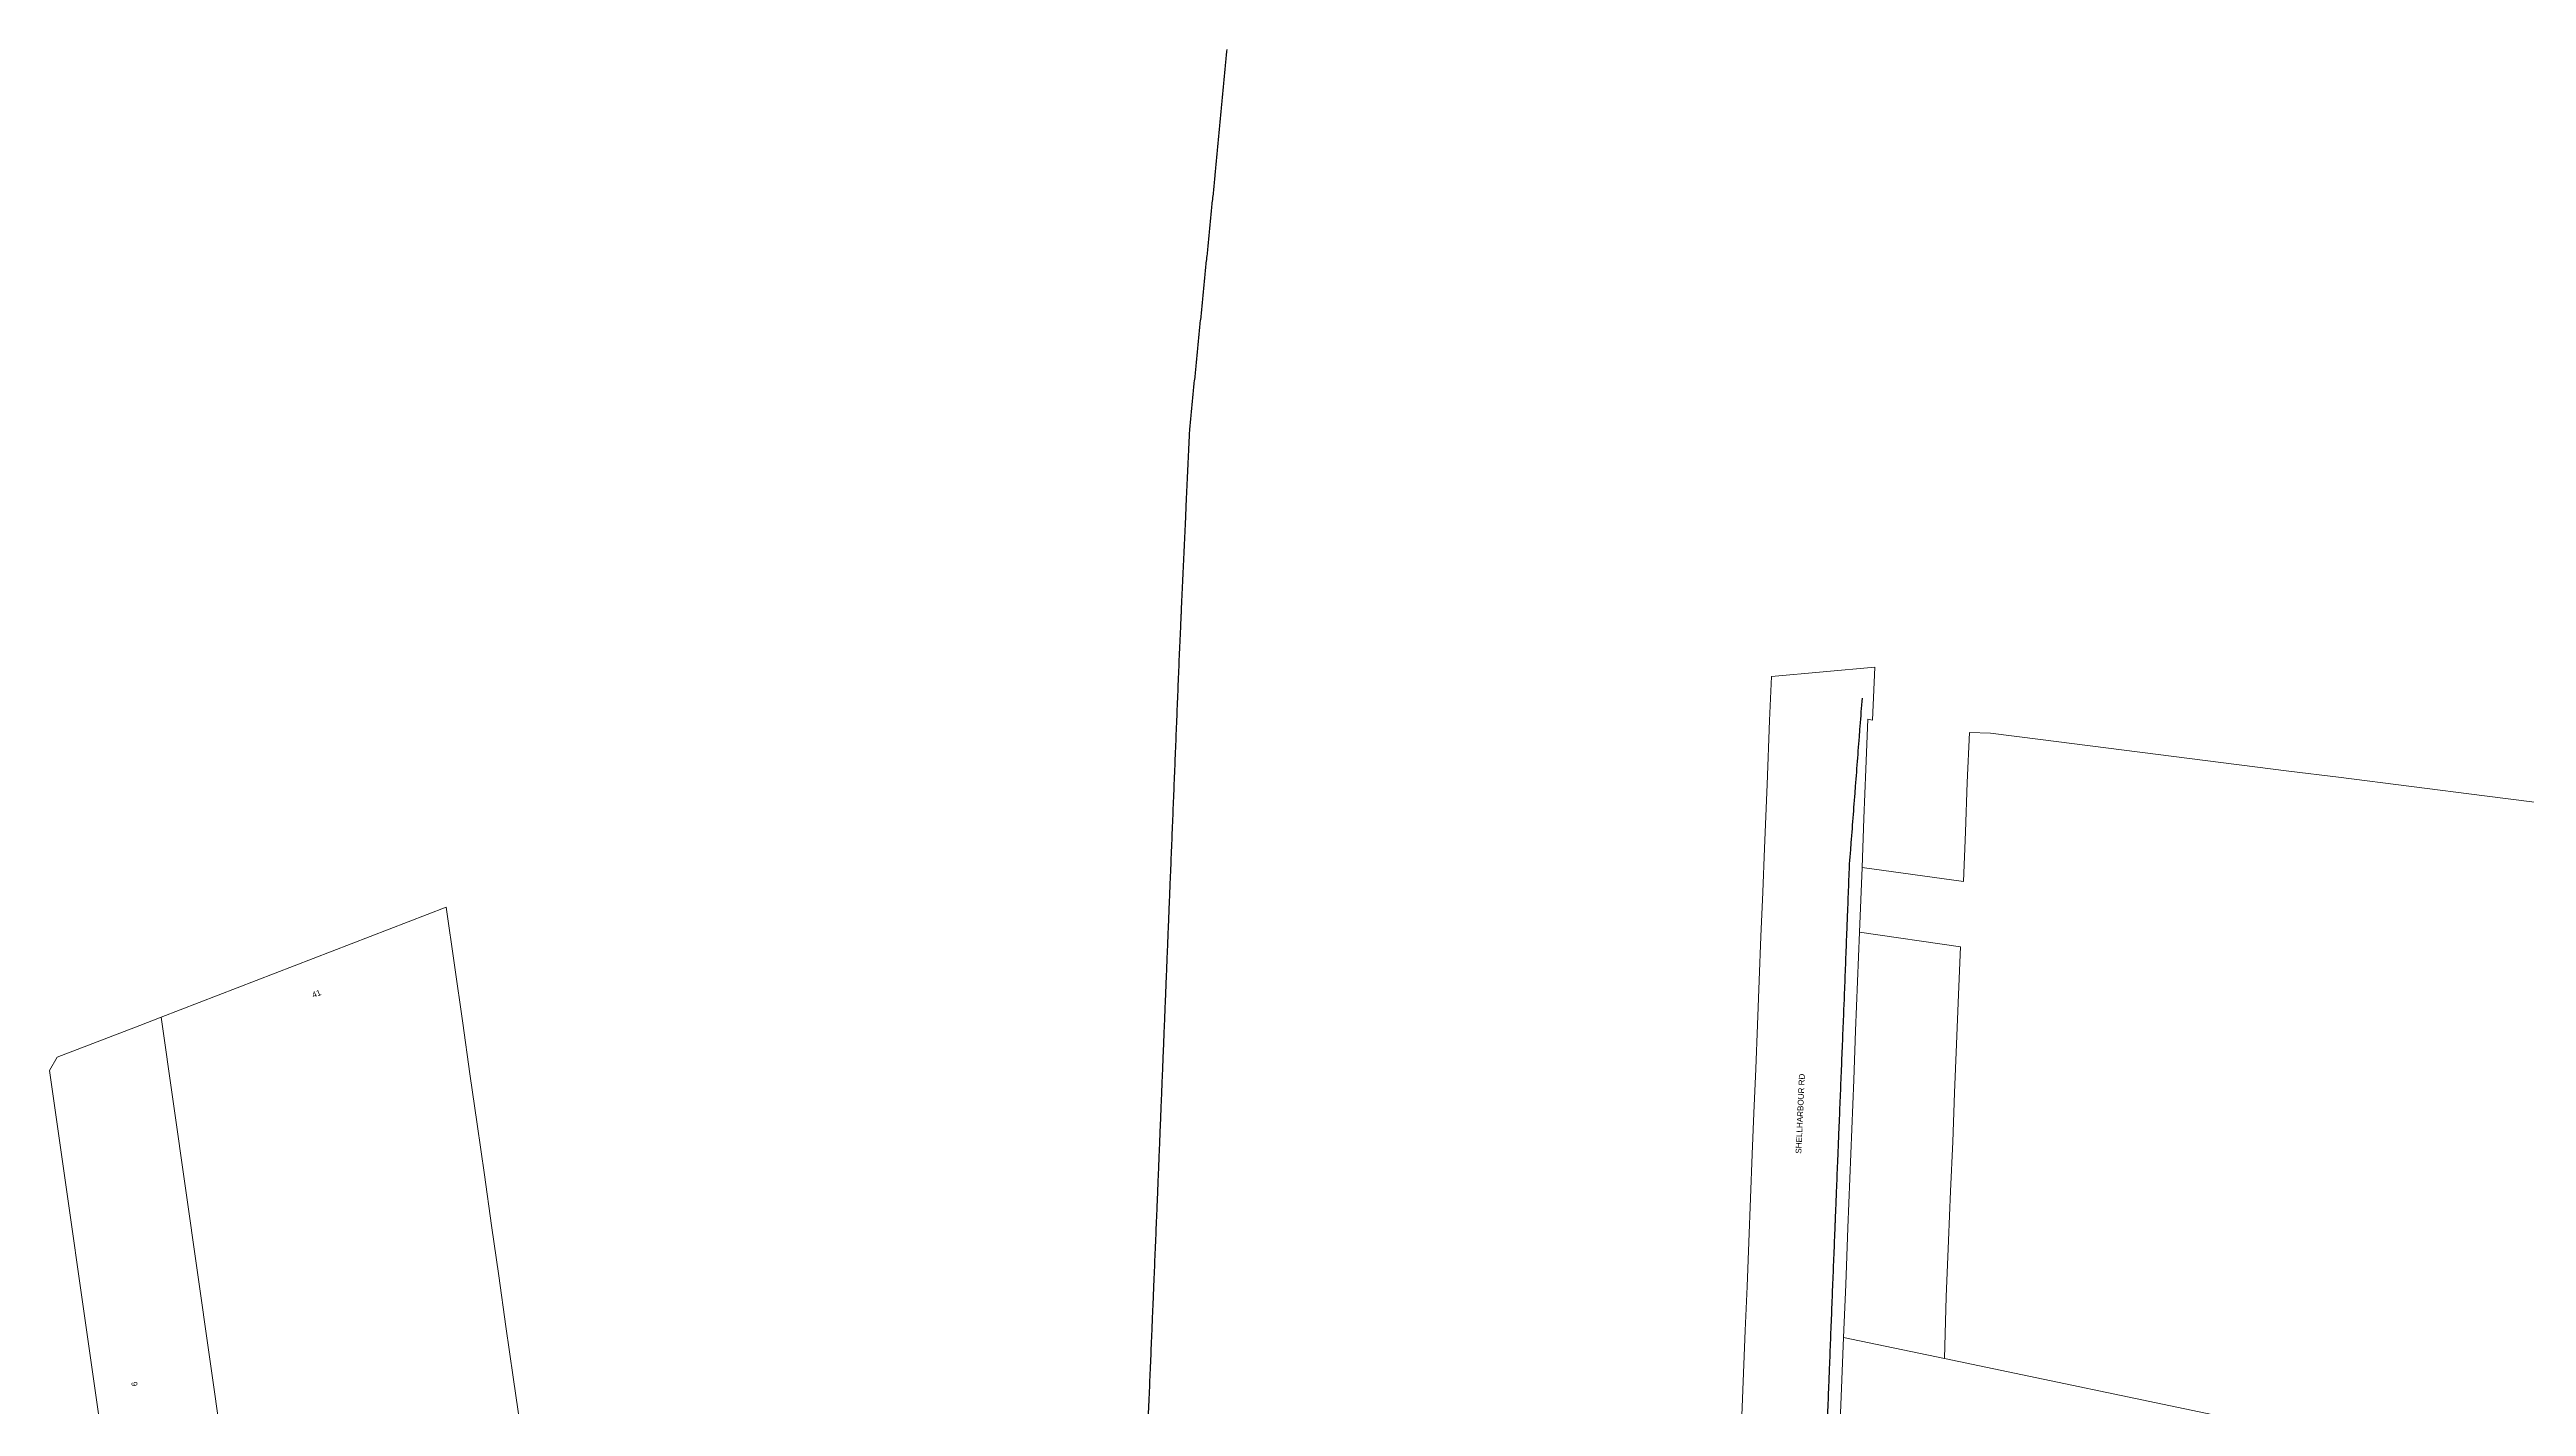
# Model space of a CAD drawing. Header units: metres. Extents: x 303026 to 304293, y 6173158 to 6174419.
# Drawn here: x 303082 to 303851, y 6173998 to 6174419 of the extents above; entities that cross this region are included whole.
import ezdxf

# ---------------------------------------------------------------- set-up
doc = ezdxf.new("R2010")
doc.units = ezdxf.units.M
doc.linetypes.add('Cable Exist OH', pattern=[1, 1, 0])
doc.layers.add('Cadastre Land Parcels_SP_EXT', color=9, linetype='Continuous', lineweight=5)
doc.layers.add('Cadastre Roads_SP_EXT', color=9, linetype='Continuous', lineweight=5)
doc.layers.add('Mains_HV_EXT', color=7, linetype='Continuous')
doc.layers.add('Mains_TR_EXT', color=7, linetype='Continuous')
doc.styles.get("Standard").update_dxf_attribs({"font": 'arial.ttf'})

msp = doc.modelspace()

# ---------------------------------------------------------------- linework, layer by layer
at = {"layer": 'Cadastre Land Parcels_SP_EXT', "linetype": 'Continuous'}
msp.add_lwpolyline([(303881.76, 6174181.8), (303837.76, 6174187.37), (303792.4, 6174193.12), (303776.98, 6174195.07), (303761.55, 6174197.03), (303746.12, 6174198.98), (303730.71, 6174200.94), (303715.29, 6174202.9), (303699.87, 6174204.86), (303684.44, 6174206.81), (303677.91, 6174207.08), (303677.21, 6174191.46), (303676.61, 6174176.23), (303676.01, 6174160.82), (303644.53, 6174165.11), (303643.76, 6174145.08), (303675.1, 6174140.48), (303674.51, 6174125.68), (303673.88, 6174110.24), (303673.28, 6174095.14), (303672.68, 6174079.91), (303672.02, 6174064.6), (303671.39, 6174049.36), (303670.65, 6174031.87), (303670.13, 6174012.65), (303760.06, 6173993.83)], dxfattribs=at)
for points in [[(303230.15, 6173939.26), (303235.02, 6173942.75), (303230.35, 6173975.54), (303228.12, 6173991.23), (303225.88, 6174006.93), (303223.65, 6174022.62), (303221.41, 6174038.31), (303219.18, 6174054.01), (303216.95, 6174069.7), (303214.71, 6174085.39), (303212.48, 6174101.08), (303210.24, 6174116.78), (303205.11, 6174152.8), (303116.59, 6174118.63), (303146.7, 6173907.06), (303230.15, 6173939.26)], [(303146.7, 6173907.06), (303116.59, 6174118.63), (303110.02, 6174116.1), (303084.4, 6174106.21), (303081.98, 6174102.09), (303097.97, 6173989.74), (303101.03, 6173968.25), (303111.24, 6173896.55), (303114.51, 6173894.63), (303146.7, 6173907.06)], [(303670.13, 6174012.66), (303638.81, 6174019.24), (303635.2, 6173927.64), (303634.29, 6173904.62), (303641.35, 6173859.77), (303694.55, 6173861.24), (303735.17, 6173862.36), (303757.69, 6173871.93), (303775.79, 6173892.72), (303806.36, 6173897.4), (303803.31, 6173907.51), (303793.88, 6173938.87), (303774.39, 6173977.51), (303770.12, 6173982.37), (303760.06, 6173993.83), (303670.13, 6174012.66)]]:
    msp.add_lwpolyline(points, close=True, dxfattribs=at)
at = {"layer": 'Cadastre Roads_SP_EXT', "linetype": 'Continuous'}
msp.add_lwpolyline([(303635.2, 6173927.64), (303638.81, 6174019.24), (303639.49, 6174035.66), (303640.16, 6174053.29), (303640.75, 6174068.6), (303641.35, 6174083.84), (303641.95, 6174099.24), (303642.54, 6174114.37), (303643.14, 6174129.77), (303643.76, 6174145.08), (303644.53, 6174165.11), (303645.13, 6174180.32), (303645.73, 6174195.64), (303646.33, 6174211.16), (303647.83, 6174210.89), (303648.5, 6174227.3), (303648.5, 6174227.3), (303616.38, 6174224.46), (303615.83, 6174210.76), (303615.04, 6174190.93), (303614.25, 6174171.13), (303613.71, 6174157.41), (303613.16, 6174143.7), (303612.62, 6174129.99), (303612.07, 6174116.29), (303611.52, 6174102.58), (303610.98, 6174088.86), (303610.47, 6174076.16), (303609.38, 6174048.75), (303608.83, 6174035.03), (303608.29, 6174021.33), (303606.71, 6173981.74)], dxfattribs=at)
at = {"layer": 'Mains_HV_EXT', "linetype": 'Cable Exist OH'}
msp.add_lwpolyline([(303644.53, 6174217.72), (303640.54, 6174165.69), (303638.87, 6174122.26), (303637.02, 6174076.73), (303635.39, 6174036.07), (303631.76, 6173943.11)], dxfattribs=at)
at = {"layer": 'Mains_TR_EXT', "linetype": 'Cable Exist OH'}
for p, q in [((303443.77, 6174380.15), (303447.46, 6174419.07)), ((303435.87, 6174301.17), (303443.77, 6174380.15)), ((303432.76, 6174232.83), (303435.87, 6174301.17)), ((303428.99, 6174139.58), (303432.76, 6174232.83)), ((303425.84, 6174061.54), (303428.99, 6174139.58)), ((303422.07, 6173970.79), (303425.84, 6174061.54))]:
    msp.add_line(p, q, dxfattribs=at)

# ---------------------------------------------------------------- texts
at = {"layer": 'Cadastre Land Parcels_SP_EXT'}
for s, rotation, p in [('41', 20.8766, (303163.85, 6174124.6)), ('9', 278.06519, (303107.35, 6174005.33))]:
    msp.add_text(s, height=1.8, rotation=rotation, dxfattribs=at).set_placement(p)
at = {"layer": 'Cadastre Roads_SP_EXT'}
msp.add_text('SHELLHARBOUR RD', height=1.8, rotation=87.47759, dxfattribs=at).set_placement((303625.68, 6174076.22))

doc.saveas('drawing.dxf')
